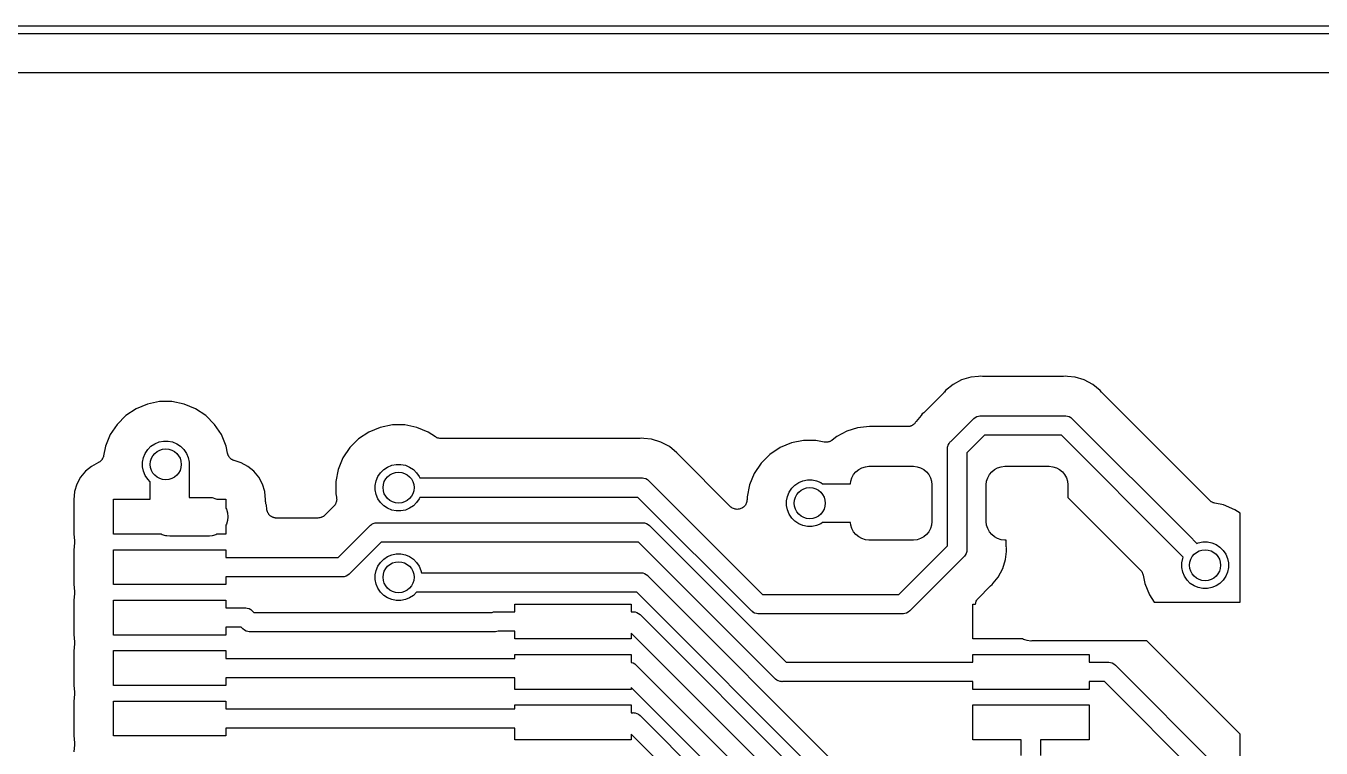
# Model space of a CAD drawing. Extents: x 3.61 to 7.55, y -5.8 to -3.38.
# Drawn here: x 5.02 to 5.677, y -3.746 to -3.38 of the extents above; entities that cross this region are included whole.
import ezdxf

# ---------------------------------------------------------------- set-up
doc = ezdxf.new("R2010")
doc.units = 0
doc.header["$MEASUREMENT"] = 0
doc.layers.add('BLACK', color=7, linetype='CONTINUOUS')

msp = doc.modelspace()

# ---------------------------------------------------------------- linework, layer by layer
at = {"layer": 'BLACK', "linetype": 'CONTINUOUS'}
for p, q in [((3.60836, -3.37992), (7.54518, -3.37992)), ((7.54331, -3.38386), (3.61024, -3.38386)), ((4.3146, -3.40354), (5.96421, -3.40354)), ((5.49002, -3.56186), (5.48623, -3.56497)), ((5.49435, -3.55954), (5.49002, -3.56186)), ((5.49905, -3.55812), (5.49435, -3.55954)), ((5.50295, -3.55773), (5.49905, -3.55812)), ((5.50296, -3.55773), (5.50295, -3.55773)), ((5.50394, -3.55764), (5.50296, -3.55773)), ((5.50492, -3.55773), (5.50394, -3.55764)), ((5.50513, -3.55773), (5.50492, -3.55773)), ((5.50534, -3.55776), (5.50513, -3.55773)), ((5.50541, -3.55776), (5.50534, -3.55776)), ((5.54559, -3.55776), (5.50541, -3.55776)), ((5.5458, -3.55774), (5.54559, -3.55776)), ((5.54601, -3.55774), (5.5458, -3.55774)), ((5.54608, -3.55773), (5.54601, -3.55774)), ((5.54705, -3.55764), (5.54608, -3.55773)), ((5.54803, -3.55773), (5.54705, -3.55764)), ((5.55194, -3.55812), (5.54803, -3.55773)), ((5.54803, -3.55773), (5.54803, -3.55773)), ((5.55664, -3.55954), (5.55194, -3.55812)), ((5.56097, -3.56186), (5.55664, -3.55954)), ((5.56476, -3.56497), (5.56097, -3.56186)), ((5.48528, -3.56609), (5.47554, -3.57583)), ((5.48541, -3.56593), (5.48528, -3.56609)), ((5.48556, -3.56578), (5.48541, -3.56593)), ((5.48561, -3.56573), (5.48556, -3.56578)), ((5.48623, -3.56497), (5.48561, -3.56573)), ((5.56539, -3.56573), (5.56476, -3.56497)), ((5.56554, -3.56588), (5.56539, -3.56573)), ((5.56567, -3.56604), (5.56554, -3.56588)), ((5.56572, -3.56609), (5.56567, -3.56604)), ((5.62036, -3.62073), (5.56572, -3.56609)), ((5.07548, -3.57417), (5.07027, -3.57765)), ((5.08127, -3.57177), (5.07548, -3.57417)), ((5.08742, -3.57055), (5.08127, -3.57177)), ((5.09368, -3.57055), (5.08742, -3.57055)), ((5.09983, -3.57177), (5.09368, -3.57055)), ((5.10562, -3.57417), (5.09983, -3.57177)), ((5.11083, -3.57765), (5.10562, -3.57417)), ((5.07027, -3.57765), (5.06584, -3.58208)), ((5.11526, -3.58208), (5.11083, -3.57765)), ((5.47041, -3.58177), (5.47021, -3.58194)), ((5.47056, -3.5816), (5.47041, -3.58177)), ((5.47071, -3.58145), (5.47056, -3.5816)), ((5.47087, -3.58123), (5.47071, -3.58145)), ((5.47104, -3.58102), (5.47087, -3.58123)), ((5.47114, -3.58083), (5.47104, -3.58102)), ((5.47127, -3.58064), (5.47114, -3.58083)), ((5.4713, -3.58058), (5.47127, -3.58064)), ((5.47379, -3.57754), (5.4713, -3.58058)), ((5.4713, -3.58058), (5.4713, -3.58058)), ((5.47442, -3.57678), (5.47379, -3.57754)), ((5.47379, -3.57754), (5.47379, -3.57754)), ((5.47518, -3.57616), (5.47442, -3.57678)), ((5.47533, -3.57601), (5.47518, -3.57616)), ((5.47549, -3.57588), (5.47533, -3.57601)), ((5.47554, -3.57583), (5.47549, -3.57588)), ((5.48882, -3.59084), (5.50029, -3.57937)), ((5.50029, -3.57937), (5.50044, -3.57918)), ((5.50044, -3.57918), (5.50063, -3.57903)), ((5.50063, -3.57903), (5.50119, -3.57857)), ((5.50063, -3.57903), (5.50063, -3.57903)), ((5.50119, -3.57857), (5.50204, -3.57811)), ((5.50204, -3.57811), (5.50218, -3.57807)), ((5.50218, -3.57807), (5.50297, -3.57783)), ((5.50297, -3.57783), (5.5037, -3.57776)), ((5.5037, -3.57776), (5.50394, -3.57773)), ((5.5037, -3.57776), (5.5037, -3.57776)), ((5.50394, -3.57773), (5.50418, -3.57776)), ((5.50418, -3.57776), (5.54681, -3.57776)), ((5.54681, -3.57776), (5.54705, -3.57773)), ((5.54705, -3.57773), (5.5473, -3.57776)), ((5.5473, -3.57776), (5.5473, -3.57776)), ((5.5473, -3.57776), (5.54802, -3.57783)), ((5.54802, -3.57783), (5.54895, -3.57811)), ((5.54895, -3.57811), (5.5498, -3.57857)), ((5.5498, -3.57857), (5.55055, -3.57918)), ((5.55055, -3.57918), (5.55071, -3.57937)), ((5.55071, -3.57937), (5.60976, -3.63842)), ((5.06236, -3.58729), (5.05996, -3.59308)), ((5.06584, -3.58208), (5.06236, -3.58729)), ((5.11874, -3.58729), (5.11526, -3.58208)), ((5.12114, -3.59308), (5.11874, -3.58729)), ((5.19359, -3.58598), (5.18838, -3.58946)), ((5.19938, -3.58358), (5.19359, -3.58598)), ((5.20553, -3.58236), (5.19938, -3.58358)), ((5.21179, -3.58236), (5.20553, -3.58236)), ((5.21794, -3.58358), (5.21179, -3.58236)), ((5.22373, -3.58598), (5.21794, -3.58358)), ((5.22736, -3.58841), (5.22373, -3.58598)), ((5.43098, -3.58821), (5.42877, -3.59003)), ((5.43607, -3.58549), (5.43098, -3.58821)), ((5.4416, -3.58382), (5.43607, -3.58549)), ((5.44759, -3.58323), (5.4416, -3.58382)), ((5.46689, -3.58323), (5.44759, -3.58323)), ((5.46711, -3.5832), (5.46689, -3.58323)), ((5.46733, -3.58321), (5.46711, -3.5832)), ((5.4676, -3.58316), (5.46733, -3.58321)), ((5.46786, -3.58313), (5.4676, -3.58316)), ((5.46807, -3.58307), (5.46786, -3.58313)), ((5.46829, -3.58303), (5.46807, -3.58307)), ((5.46854, -3.58293), (5.46829, -3.58303)), ((5.4688, -3.58285), (5.46854, -3.58293)), ((5.46899, -3.58274), (5.4688, -3.58285)), ((5.4692, -3.58266), (5.46899, -3.58274)), ((5.46942, -3.58252), (5.4692, -3.58266)), ((5.46966, -3.58239), (5.46942, -3.58252)), ((5.46983, -3.58225), (5.46966, -3.58239)), ((5.47002, -3.58213), (5.46983, -3.58225)), ((5.47021, -3.58194), (5.47002, -3.58213)), ((5.50598, -3.5876), (5.49705, -3.59653)), ((5.54502, -3.5876), (5.50598, -3.5876)), ((5.6028, -3.64538), (5.54502, -3.5876)), ((5.05996, -3.59308), (5.05899, -3.598)), ((5.08008, -3.59677), (5.08138, -3.59483)), ((5.08138, -3.59483), (5.08302, -3.59319)), ((5.08302, -3.59319), (5.08496, -3.5919)), ((5.08496, -3.5919), (5.08711, -3.59101)), ((5.08711, -3.59101), (5.08939, -3.59055)), ((5.08939, -3.59055), (5.09171, -3.59055)), ((5.09171, -3.59055), (5.094, -3.59101)), ((5.094, -3.59101), (5.09615, -3.5919)), ((5.09615, -3.5919), (5.09808, -3.59319)), ((5.09808, -3.59319), (5.09973, -3.59483)), ((5.09973, -3.59483), (5.10102, -3.59677)), ((5.12185, -3.59666), (5.12114, -3.59308)), ((5.18395, -3.59389), (5.18047, -3.59911)), ((5.18838, -3.58946), (5.18395, -3.59389)), ((5.22777, -3.58863), (5.22736, -3.58841)), ((5.22817, -3.58885), (5.22777, -3.58863)), ((5.2282, -3.58886), (5.22817, -3.58885)), ((5.22822, -3.58887), (5.2282, -3.58886)), ((5.22866, -3.589), (5.22822, -3.58887)), ((5.2291, -3.58914), (5.22866, -3.589)), ((5.22913, -3.58915), (5.2291, -3.58914)), ((5.22916, -3.58915), (5.22913, -3.58915)), ((5.22961, -3.5892), (5.22916, -3.58915)), ((5.23007, -3.58925), (5.22961, -3.5892)), ((5.23013, -3.58925), (5.23007, -3.58925)), ((5.23014, -3.58925), (5.23013, -3.58925)), ((5.23013, -3.58925), (5.23013, -3.58925)), ((5.23013, -3.58925), (5.23013, -3.58925)), ((5.33072, -3.58925), (5.23014, -3.58925)), ((5.33093, -3.58923), (5.33072, -3.58925)), ((5.33114, -3.58923), (5.33093, -3.58923)), ((5.33121, -3.58923), (5.33114, -3.58923)), ((5.33219, -3.58913), (5.33121, -3.58923)), ((5.33316, -3.58923), (5.33219, -3.58913)), ((5.33317, -3.58923), (5.33316, -3.58923)), ((5.33707, -3.58961), (5.33317, -3.58923)), ((5.34177, -3.59104), (5.33707, -3.58961)), ((5.3461, -3.59335), (5.34177, -3.59104)), ((5.34989, -3.59647), (5.3461, -3.59335)), ((5.40225, -3.59386), (5.39704, -3.59734)), ((5.40804, -3.59146), (5.40225, -3.59386)), ((5.41419, -3.59024), (5.40804, -3.59146)), ((5.42046, -3.59024), (5.41419, -3.59024)), ((5.42462, -3.59107), (5.42046, -3.59024)), ((5.42484, -3.59109), (5.42462, -3.59107)), ((5.42506, -3.59113), (5.42484, -3.59109)), ((5.42533, -3.59113), (5.42506, -3.59113)), ((5.4256, -3.59116), (5.42533, -3.59113)), ((5.42581, -3.59114), (5.4256, -3.59116)), ((5.42603, -3.59114), (5.42581, -3.59114)), ((5.4263, -3.59109), (5.42603, -3.59114)), ((5.42657, -3.59107), (5.4263, -3.59109)), ((5.42678, -3.591), (5.42657, -3.59107)), ((5.42699, -3.59096), (5.42678, -3.591)), ((5.42724, -3.59086), (5.42699, -3.59096)), ((5.4275, -3.59079), (5.42724, -3.59086)), ((5.4277, -3.59068), (5.4275, -3.59079)), ((5.4279, -3.5906), (5.4277, -3.59068)), ((5.42813, -3.59045), (5.4279, -3.5906)), ((5.42836, -3.59033), (5.42813, -3.59045)), ((5.42853, -3.59019), (5.42836, -3.59033)), ((5.42872, -3.59007), (5.42853, -3.59019)), ((5.42877, -3.59003), (5.42872, -3.59007)), ((5.48718, -3.59449), (5.48722, -3.59406)), ((5.4872, -3.59473), (5.48718, -3.59449)), ((5.4872, -3.64363), (5.4872, -3.59473)), ((5.48722, -3.59406), (5.48728, -3.59352)), ((5.48728, -3.59352), (5.48735, -3.59329)), ((5.48735, -3.59329), (5.48756, -3.5926)), ((5.48756, -3.5926), (5.48801, -3.59174)), ((5.48801, -3.59174), (5.48848, -3.59118)), ((5.48848, -3.59118), (5.48863, -3.59099)), ((5.48848, -3.59118), (5.48848, -3.59118)), ((5.48863, -3.59099), (5.48882, -3.59084)), ((5.05644, -3.60143), (5.05281, -3.60337)), ((5.05662, -3.60131), (5.05644, -3.60143)), ((5.05682, -3.60121), (5.05662, -3.60131)), ((5.05703, -3.60104), (5.05682, -3.60121)), ((5.05725, -3.60089), (5.05703, -3.60104)), ((5.05741, -3.60073), (5.05725, -3.60089)), ((5.05758, -3.6006), (5.05741, -3.60073)), ((5.05775, -3.60039), (5.05758, -3.6006)), ((5.05794, -3.6002), (5.05775, -3.60039)), ((5.05806, -3.60002), (5.05794, -3.6002)), ((5.0582, -3.59985), (5.05806, -3.60002)), ((5.05833, -3.59961), (5.0582, -3.59985)), ((5.05849, -3.59939), (5.05833, -3.59961)), ((5.05857, -3.59919), (5.05849, -3.59939)), ((5.05868, -3.59899), (5.05857, -3.59919)), ((5.05876, -3.59874), (5.05868, -3.59899)), ((5.05886, -3.59849), (5.05876, -3.59874)), ((5.0589, -3.59827), (5.05886, -3.59849)), ((5.05897, -3.59806), (5.0589, -3.59827)), ((5.05899, -3.598), (5.05897, -3.59806)), ((5.07874, -3.6012), (5.07919, -3.59892)), ((5.07874, -3.60353), (5.07874, -3.6012)), ((5.07919, -3.59892), (5.08008, -3.59677)), ((5.10102, -3.59677), (5.10191, -3.59892)), ((5.10191, -3.59892), (5.10236, -3.6012)), ((5.10236, -3.6012), (5.10236, -3.60353)), ((5.12191, -3.59687), (5.12185, -3.59666)), ((5.12196, -3.59709), (5.12191, -3.59687)), ((5.12206, -3.59733), (5.12196, -3.59709)), ((5.12213, -3.59759), (5.12206, -3.59733)), ((5.12224, -3.59779), (5.12213, -3.59759)), ((5.12232, -3.59799), (5.12224, -3.59779)), ((5.12247, -3.59822), (5.12232, -3.59799)), ((5.12259, -3.59845), (5.12247, -3.59822)), ((5.12273, -3.59862), (5.12259, -3.59845)), ((5.12285, -3.59881), (5.12273, -3.59862)), ((5.12304, -3.599), (5.12285, -3.59881)), ((5.12321, -3.59921), (5.12304, -3.599)), ((5.12338, -3.59935), (5.12321, -3.59921)), ((5.12354, -3.59951), (5.12338, -3.59935)), ((5.12376, -3.59966), (5.12354, -3.59951)), ((5.12396, -3.59983), (5.12376, -3.59966)), ((5.12416, -3.59993), (5.12396, -3.59983)), ((5.12434, -3.60006), (5.12416, -3.59993)), ((5.12459, -3.60016), (5.12434, -3.60006)), ((5.12482, -3.60029), (5.12459, -3.60016)), ((5.12503, -3.60036), (5.12482, -3.60029)), ((5.12524, -3.60044), (5.12503, -3.60036)), ((5.1253, -3.60046), (5.12524, -3.60044)), ((5.12875, -3.60151), (5.1253, -3.60046)), ((5.13223, -3.60337), (5.12875, -3.60151)), ((5.18047, -3.59911), (5.17807, -3.60489)), ((5.35052, -3.59723), (5.34989, -3.59647)), ((5.35067, -3.59738), (5.35052, -3.59723)), ((5.3508, -3.59754), (5.35067, -3.59738)), ((5.35085, -3.59759), (5.3508, -3.59754)), ((5.37698, -3.62372), (5.35085, -3.59759)), ((5.39704, -3.59734), (5.39261, -3.60177)), ((5.49705, -3.59653), (5.49705, -3.64543)), ((5.04977, -3.60587), (5.04727, -3.60891)), ((5.05281, -3.60337), (5.04977, -3.60587)), ((5.07919, -3.60581), (5.07874, -3.60353)), ((5.08008, -3.60796), (5.07919, -3.60581)), ((5.08138, -3.60989), (5.08008, -3.60796)), ((5.10236, -3.60353), (5.10234, -3.60363)), ((5.10234, -3.60363), (5.10241, -3.60433)), ((5.10241, -3.60433), (5.10236, -3.60481)), ((5.10236, -3.60481), (5.10236, -3.61909)), ((5.13527, -3.60587), (5.13223, -3.60337)), ((5.13777, -3.60891), (5.13527, -3.60587)), ((5.17807, -3.60489), (5.17685, -3.61104)), ((5.19819, -3.60858), (5.19949, -3.60664)), ((5.19949, -3.60664), (5.20113, -3.605)), ((5.20113, -3.605), (5.20307, -3.60371)), ((5.20307, -3.60371), (5.20522, -3.60282)), ((5.20522, -3.60282), (5.2075, -3.60236)), ((5.2075, -3.60236), (5.20982, -3.60236)), ((5.20982, -3.60236), (5.21211, -3.60282)), ((5.21211, -3.60282), (5.21426, -3.60371)), ((5.21426, -3.60371), (5.21619, -3.605)), ((5.21619, -3.605), (5.21784, -3.60664)), ((5.21784, -3.60664), (5.21913, -3.60858)), ((5.38913, -3.60698), (5.38673, -3.61277)), ((5.39261, -3.60177), (5.38913, -3.60698)), ((5.4387, -3.60912), (5.43957, -3.6075)), ((5.43957, -3.6075), (5.44073, -3.60609)), ((5.44073, -3.60609), (5.44215, -3.60492)), ((5.44215, -3.60492), (5.44376, -3.60406)), ((5.44376, -3.60406), (5.44552, -3.60353)), ((5.44552, -3.60353), (5.44734, -3.60335)), ((5.44734, -3.60335), (5.46998, -3.60335)), ((5.46998, -3.60335), (5.4718, -3.60353)), ((5.4718, -3.60353), (5.47356, -3.60406)), ((5.47356, -3.60406), (5.47518, -3.60492)), ((5.47518, -3.60492), (5.47659, -3.60609)), ((5.47659, -3.60609), (5.47775, -3.6075)), ((5.47775, -3.6075), (5.47862, -3.60912)), ((5.5076, -3.60912), (5.50847, -3.6075)), ((5.50847, -3.6075), (5.50963, -3.60609)), ((5.50963, -3.60609), (5.51105, -3.60492)), ((5.51105, -3.60492), (5.51266, -3.60406)), ((5.51266, -3.60406), (5.51442, -3.60353)), ((5.51442, -3.60353), (5.51624, -3.60335)), ((5.51624, -3.60335), (5.53888, -3.60335)), ((5.53888, -3.60335), (5.5407, -3.60353)), ((5.5407, -3.60353), (5.54246, -3.60406)), ((5.54246, -3.60406), (5.54407, -3.60492)), ((5.54407, -3.60492), (5.54549, -3.60609)), ((5.54549, -3.60609), (5.54665, -3.6075)), ((5.54665, -3.6075), (5.54752, -3.60912)), ((5.04541, -3.61239), (5.04427, -3.61616)), ((5.04727, -3.60891), (5.04541, -3.61239)), ((5.08268, -3.61119), (5.08138, -3.60989)), ((5.08268, -3.62008), (5.08268, -3.61119)), ((5.13963, -3.61239), (5.13777, -3.60891)), ((5.14077, -3.61616), (5.13963, -3.61239)), ((5.17685, -3.61104), (5.17685, -3.61731)), ((5.19685, -3.61301), (5.1973, -3.61073)), ((5.19685, -3.61534), (5.19685, -3.61301)), ((5.1973, -3.61073), (5.19819, -3.60858)), ((5.21913, -3.60858), (5.21941, -3.60925)), ((5.21941, -3.60925), (5.33194, -3.60925)), ((5.33194, -3.60925), (5.33219, -3.60923)), ((5.33219, -3.60923), (5.33243, -3.60925)), ((5.33243, -3.60925), (5.33243, -3.60925)), ((5.33243, -3.60925), (5.33315, -3.60932)), ((5.33315, -3.60932), (5.33408, -3.6096)), ((5.33408, -3.6096), (5.33493, -3.61006)), ((5.33493, -3.61006), (5.33568, -3.61068)), ((5.33568, -3.61068), (5.33584, -3.61086)), ((5.33584, -3.61086), (5.39328, -3.66831)), ((5.38673, -3.61277), (5.38551, -3.61891)), ((5.40686, -3.61645), (5.40815, -3.61452)), ((5.40815, -3.61452), (5.40979, -3.61287)), ((5.40979, -3.61287), (5.41173, -3.61158)), ((5.41173, -3.61158), (5.41388, -3.61069)), ((5.41388, -3.61069), (5.41616, -3.61024)), ((5.41616, -3.61024), (5.41849, -3.61024)), ((5.41849, -3.61024), (5.42077, -3.61069)), ((5.42077, -3.61069), (5.42292, -3.61158)), ((5.42292, -3.61158), (5.42385, -3.6122)), ((5.42385, -3.6122), (5.43804, -3.6122)), ((5.43804, -3.6122), (5.43817, -3.61087)), ((5.43817, -3.61087), (5.4387, -3.60912)), ((5.47862, -3.60912), (5.47915, -3.61087)), ((5.47915, -3.61087), (5.47933, -3.6127)), ((5.47933, -3.6127), (5.47933, -3.6314)), ((5.50689, -3.6127), (5.50707, -3.61087)), ((5.50689, -3.6314), (5.50689, -3.6127)), ((5.50707, -3.61087), (5.5076, -3.60912)), ((5.54752, -3.60912), (5.54805, -3.61087)), ((5.54805, -3.61087), (5.54823, -3.6127)), ((5.54823, -3.6127), (5.54823, -3.61909)), ((5.04427, -3.61616), (5.04386, -3.62032)), ((5.04386, -3.62032), (5.04386, -3.63755)), ((5.06398, -3.6378), (5.06398, -3.62008)), ((5.06398, -3.62008), (5.08268, -3.62008)), ((5.10236, -3.61909), (5.11269, -3.61909)), ((5.11269, -3.61909), (5.11413, -3.61924)), ((5.11413, -3.61924), (5.11599, -3.6198)), ((5.11599, -3.6198), (5.11651, -3.62008)), ((5.11651, -3.62008), (5.12106, -3.62008)), ((5.12106, -3.62008), (5.12106, -3.62463)), ((5.14118, -3.62032), (5.14077, -3.61616)), ((5.14118, -3.62092), (5.14118, -3.62032)), ((5.1412, -3.62113), (5.14118, -3.62092)), ((5.1412, -3.62135), (5.1412, -3.62113)), ((5.17685, -3.61731), (5.1772, -3.61907)), ((5.17719, -3.62108), (5.17705, -3.62152)), ((5.1772, -3.62103), (5.17719, -3.62106)), ((5.17719, -3.62106), (5.17719, -3.62108)), ((5.1772, -3.61907), (5.1772, -3.61909)), ((5.1772, -3.61909), (5.17721, -3.61909)), ((5.17725, -3.62057), (5.1772, -3.62103)), ((5.17721, -3.61909), (5.17721, -3.61909)), ((5.17721, -3.61909), (5.17721, -3.61914)), ((5.17721, -3.61914), (5.17725, -3.6196)), ((5.17725, -3.6196), (5.1773, -3.62006)), ((5.1773, -3.62011), (5.17725, -3.62057)), ((5.1773, -3.62006), (5.17729, -3.62008)), ((5.17729, -3.62008), (5.1773, -3.62011)), ((5.1973, -3.61762), (5.19685, -3.61534)), ((5.19819, -3.61977), (5.1973, -3.61762)), ((5.19949, -3.6217), (5.19819, -3.61977)), ((5.21913, -3.61977), (5.21784, -3.6217)), ((5.21941, -3.61909), (5.21913, -3.61977)), ((5.33015, -3.61909), (5.21941, -3.61909)), ((5.38759, -3.67654), (5.33015, -3.61909)), ((5.3854, -3.62122), (5.38526, -3.62168)), ((5.38541, -3.62121), (5.3854, -3.62122)), ((5.3854, -3.62122), (5.3854, -3.62122)), ((5.38546, -3.62072), (5.38541, -3.62121)), ((5.38551, -3.62025), (5.38546, -3.62072)), ((5.38551, -3.61891), (5.38551, -3.62018)), ((5.38551, -3.62018), (5.38551, -3.62024)), ((5.38551, -3.62024), (5.38551, -3.62024)), ((5.38551, -3.62024), (5.38551, -3.62024)), ((5.38551, -3.62024), (5.38551, -3.62025)), ((5.40551, -3.62088), (5.40597, -3.6186)), ((5.40551, -3.62321), (5.40551, -3.62088)), ((5.40597, -3.6186), (5.40686, -3.61645)), ((5.54823, -3.61909), (5.58511, -3.65598)), ((5.62071, -3.62103), (5.62036, -3.62073)), ((5.62106, -3.62132), (5.62071, -3.62103)), ((5.12106, -3.62463), (5.12134, -3.62515)), ((5.12134, -3.62515), (5.1219, -3.62701)), ((5.1219, -3.62701), (5.12209, -3.62894)), ((5.14125, -3.62162), (5.1412, -3.62135)), ((5.14128, -3.62189), (5.14125, -3.62162)), ((5.14134, -3.6221), (5.14128, -3.62189)), ((5.14138, -3.62231), (5.14134, -3.6221)), ((5.1414, -3.62237), (5.14138, -3.62231)), ((5.14162, -3.62309), (5.1414, -3.62237)), ((5.14181, -3.6251), (5.14162, -3.62309)), ((5.14186, -3.62532), (5.14181, -3.6251)), ((5.14188, -3.62554), (5.14186, -3.62532)), ((5.14195, -3.6258), (5.14188, -3.62554)), ((5.142, -3.62605), (5.14195, -3.6258)), ((5.14209, -3.62626), (5.142, -3.62605)), ((5.14215, -3.62648), (5.14209, -3.62626)), ((5.14228, -3.62671), (5.14215, -3.62648)), ((5.14238, -3.62696), (5.14228, -3.62671)), ((5.1425, -3.62714), (5.14238, -3.62696)), ((5.14261, -3.62734), (5.1425, -3.62714)), ((5.14277, -3.62755), (5.14261, -3.62734)), ((5.14292, -3.62777), (5.14277, -3.62755)), ((5.14308, -3.62793), (5.14292, -3.62777)), ((5.17583, -3.62358), (5.17127, -3.62814)), ((5.17613, -3.62322), (5.17583, -3.62358)), ((5.17642, -3.62286), (5.17613, -3.62322)), ((5.17644, -3.62284), (5.17642, -3.62286)), ((5.17645, -3.62282), (5.17644, -3.62284)), ((5.17667, -3.62242), (5.17645, -3.62282)), ((5.17689, -3.62201), (5.17667, -3.62242)), ((5.1769, -3.62199), (5.17689, -3.62201)), ((5.17691, -3.62196), (5.1769, -3.62199)), ((5.17705, -3.62152), (5.17691, -3.62196)), ((5.20113, -3.62335), (5.19949, -3.6217)), ((5.20307, -3.62464), (5.20113, -3.62335)), ((5.20522, -3.62553), (5.20307, -3.62464)), ((5.2075, -3.62598), (5.20522, -3.62553)), ((5.20982, -3.62598), (5.2075, -3.62598)), ((5.21211, -3.62553), (5.20982, -3.62598)), ((5.21426, -3.62464), (5.21211, -3.62553)), ((5.21619, -3.62335), (5.21426, -3.62464)), ((5.21784, -3.6217), (5.21619, -3.62335)), ((5.37735, -3.62403), (5.37698, -3.62372)), ((5.37772, -3.62433), (5.37735, -3.62403)), ((5.37773, -3.62434), (5.37772, -3.62433)), ((5.37772, -3.62433), (5.37772, -3.62433)), ((5.37815, -3.62457), (5.37773, -3.62434)), ((5.37857, -3.62479), (5.37815, -3.62457)), ((5.37858, -3.6248), (5.37857, -3.62479)), ((5.37859, -3.6248), (5.37858, -3.6248)), ((5.37905, -3.62494), (5.37859, -3.6248)), ((5.37951, -3.62508), (5.37905, -3.62494)), ((5.37952, -3.62508), (5.37951, -3.62508)), ((5.37952, -3.62509), (5.37952, -3.62508)), ((5.38, -3.62513), (5.37952, -3.62509)), ((5.38048, -3.62518), (5.38, -3.62513)), ((5.38049, -3.62518), (5.38048, -3.62518)), ((5.38098, -3.62514), (5.38049, -3.62518)), ((5.38049, -3.62518), (5.38049, -3.62518)), ((5.38145, -3.6251), (5.38098, -3.62514)), ((5.38146, -3.62509), (5.38145, -3.6251)), ((5.38147, -3.62509), (5.38146, -3.62509)), ((5.38193, -3.62495), (5.38147, -3.62509)), ((5.38238, -3.62482), (5.38193, -3.62495)), ((5.38239, -3.62482), (5.38238, -3.62482)), ((5.3824, -3.62481), (5.38239, -3.62482)), ((5.38283, -3.62459), (5.3824, -3.62481)), ((5.38325, -3.62437), (5.38283, -3.62459)), ((5.38326, -3.62436), (5.38325, -3.62437)), ((5.38364, -3.62406), (5.38326, -3.62436)), ((5.38326, -3.62436), (5.38326, -3.62436)), ((5.38401, -3.62376), (5.38364, -3.62406)), ((5.38402, -3.62375), (5.38401, -3.62376)), ((5.38433, -3.62337), (5.38402, -3.62374)), ((5.38402, -3.62374), (5.38402, -3.62375)), ((5.38464, -3.62301), (5.38433, -3.62337)), ((5.38465, -3.62299), (5.38464, -3.623)), ((5.38464, -3.623), (5.38464, -3.62301)), ((5.38488, -3.62257), (5.38465, -3.62299)), ((5.38511, -3.62215), (5.38488, -3.62257)), ((5.38526, -3.62168), (5.38511, -3.62214)), ((5.38511, -3.62214), (5.38511, -3.62215)), ((5.38511, -3.62215), (5.38511, -3.62215)), ((5.40597, -3.62549), (5.40551, -3.62321)), ((5.40686, -3.62764), (5.40597, -3.62549)), ((5.40815, -3.62958), (5.40686, -3.62764)), ((5.62109, -3.62134), (5.62106, -3.62132)), ((5.62111, -3.62135), (5.62109, -3.62134)), ((5.62152, -3.62157), (5.62111, -3.62135)), ((5.62192, -3.62179), (5.62152, -3.62157)), ((5.62194, -3.6218), (5.62192, -3.62179)), ((5.62197, -3.62181), (5.62194, -3.6218)), ((5.62241, -3.62195), (5.62197, -3.62181)), ((5.62285, -3.62209), (5.62241, -3.62195)), ((5.6229, -3.6221), (5.62285, -3.62209)), ((5.62292, -3.6221), (5.6229, -3.6221)), ((5.6229, -3.6221), (5.6229, -3.6221)), ((5.6229, -3.6221), (5.6229, -3.6221)), ((5.6272, -3.62295), (5.62292, -3.6221)), ((5.63299, -3.62535), (5.6272, -3.62295)), ((5.63573, -3.62719), (5.63299, -3.62535)), ((5.63573, -3.67224), (5.63573, -3.62719)), ((5.12134, -3.63272), (5.12106, -3.63324)), ((5.12106, -3.63324), (5.12106, -3.6378)), ((5.1219, -3.63087), (5.12134, -3.63272)), ((5.12209, -3.62894), (5.1219, -3.63087)), ((5.14322, -3.6281), (5.14308, -3.62793)), ((5.14342, -3.62827), (5.14322, -3.6281)), ((5.1436, -3.62846), (5.14342, -3.62827)), ((5.14379, -3.62859), (5.1436, -3.62846)), ((5.14396, -3.62873), (5.14379, -3.62859)), ((5.14419, -3.62886), (5.14396, -3.62873)), ((5.14441, -3.62901), (5.14419, -3.62886)), ((5.14462, -3.62909), (5.14441, -3.62901)), ((5.14482, -3.6292), (5.14462, -3.62909)), ((5.14507, -3.62928), (5.14482, -3.6292)), ((5.14531, -3.62938), (5.14507, -3.62928)), ((5.14553, -3.62943), (5.14531, -3.62938)), ((5.14575, -3.6295), (5.14553, -3.62943)), ((5.14601, -3.62953), (5.14575, -3.6295)), ((5.14627, -3.62958), (5.14601, -3.62953)), ((5.14649, -3.62958), (5.14627, -3.62958)), ((5.14672, -3.62961), (5.14649, -3.62958)), ((5.14679, -3.62961), (5.14672, -3.62961)), ((5.16773, -3.62961), (5.14679, -3.62961)), ((5.16819, -3.62956), (5.16773, -3.62961)), ((5.16865, -3.62952), (5.16819, -3.62956)), ((5.16868, -3.62951), (5.16865, -3.62952)), ((5.16871, -3.62951), (5.16868, -3.62951)), ((5.16915, -3.62938), (5.16871, -3.62951)), ((5.16959, -3.62925), (5.16915, -3.62938)), ((5.16961, -3.62924), (5.16959, -3.62925)), ((5.16964, -3.62923), (5.16961, -3.62924)), ((5.17005, -3.62901), (5.16964, -3.62923)), ((5.17046, -3.6288), (5.17005, -3.62901)), ((5.17048, -3.62878), (5.17046, -3.6288)), ((5.1705, -3.62877), (5.17048, -3.62878)), ((5.17086, -3.62848), (5.1705, -3.62877)), ((5.17122, -3.62819), (5.17086, -3.62848)), ((5.17126, -3.62815), (5.17122, -3.62819)), ((5.17127, -3.62814), (5.17126, -3.62815)), ((5.17126, -3.62815), (5.17126, -3.62815)), ((5.17126, -3.62815), (5.17126, -3.62815)), ((5.17809, -3.64961), (5.1941, -3.6336)), ((5.1941, -3.6336), (5.19425, -3.63341)), ((5.19425, -3.63341), (5.19444, -3.63326)), ((5.19444, -3.63325), (5.195, -3.63279)), ((5.19444, -3.63326), (5.19444, -3.63325)), ((5.195, -3.63279), (5.19514, -3.63272)), ((5.19514, -3.63272), (5.19586, -3.63234)), ((5.19586, -3.63234), (5.19679, -3.63206)), ((5.19679, -3.63206), (5.19751, -3.63198)), ((5.19751, -3.63198), (5.19775, -3.63196)), ((5.19751, -3.63198), (5.19751, -3.63198)), ((5.19775, -3.63196), (5.19799, -3.63198)), ((5.19799, -3.63198), (5.33227, -3.63198)), ((5.33227, -3.63198), (5.33251, -3.63196)), ((5.33251, -3.63196), (5.33275, -3.63198)), ((5.33275, -3.63198), (5.33275, -3.63198)), ((5.33275, -3.63198), (5.33348, -3.63206)), ((5.33348, -3.63206), (5.3344, -3.63234)), ((5.3344, -3.63234), (5.33526, -3.63279)), ((5.33526, -3.63279), (5.33601, -3.63341)), ((5.33601, -3.63341), (5.33616, -3.6336)), ((5.33616, -3.6336), (5.40532, -3.70276)), ((5.40979, -3.63122), (5.40815, -3.62958)), ((5.41173, -3.63251), (5.40979, -3.63122)), ((5.41388, -3.6334), (5.41173, -3.63251)), ((5.41616, -3.63386), (5.41388, -3.6334)), ((5.41849, -3.63386), (5.41616, -3.63386)), ((5.42077, -3.6334), (5.41849, -3.63386)), ((5.42292, -3.63251), (5.42077, -3.6334)), ((5.42385, -3.63189), (5.42292, -3.63251)), ((5.43804, -3.63189), (5.42385, -3.63189)), ((5.43817, -3.63322), (5.43804, -3.63189)), ((5.4387, -3.63498), (5.43817, -3.63322)), ((5.47915, -3.63322), (5.47862, -3.63498)), ((5.47933, -3.6314), (5.47915, -3.63322)), ((5.50707, -3.63322), (5.50689, -3.6314)), ((5.5076, -3.63498), (5.50707, -3.63322)), ((5.04386, -3.63755), (5.04422, -3.64124)), ((5.08821, -3.6378), (5.06398, -3.6378)), ((5.08873, -3.63807), (5.08821, -3.6378)), ((5.09059, -3.63864), (5.08873, -3.63807)), ((5.09105, -3.63868), (5.09059, -3.63864)), ((5.09252, -3.63883), (5.09105, -3.63868)), ((5.093, -3.63878), (5.09252, -3.63883)), ((5.11269, -3.63878), (5.093, -3.63878)), ((5.11413, -3.63864), (5.11269, -3.63878)), ((5.11599, -3.63807), (5.11413, -3.63864)), ((5.11651, -3.6378), (5.11599, -3.63807)), ((5.12106, -3.6378), (5.11651, -3.6378)), ((5.43957, -3.63659), (5.4387, -3.63498)), ((5.44073, -3.63801), (5.43957, -3.63659)), ((5.44215, -3.63917), (5.44073, -3.63801)), ((5.44376, -3.64004), (5.44215, -3.63917)), ((5.44552, -3.64057), (5.44376, -3.64004)), ((5.44734, -3.64075), (5.44552, -3.64057)), ((5.46998, -3.64075), (5.44734, -3.64075)), ((5.4718, -3.64057), (5.46998, -3.64075)), ((5.47356, -3.64004), (5.4718, -3.64057)), ((5.47518, -3.63917), (5.47356, -3.64004)), ((5.47659, -3.63801), (5.47518, -3.63917)), ((5.47775, -3.63659), (5.47659, -3.63801)), ((5.47862, -3.63498), (5.47775, -3.63659)), ((5.50847, -3.63659), (5.5076, -3.63498)), ((5.50963, -3.63801), (5.50847, -3.63659)), ((5.51105, -3.63917), (5.50963, -3.63801)), ((5.51266, -3.64004), (5.51105, -3.63917)), ((5.51442, -3.64057), (5.51266, -3.64004)), ((5.51624, -3.64075), (5.51442, -3.64057)), ((5.51705, -3.64075), (5.51624, -3.64075)), ((5.51705, -3.6442), (5.51705, -3.64075)), ((5.60976, -3.63842), (5.60976, -3.63842)), ((5.60976, -3.63842), (5.6138, -3.64247)), ((5.04422, -3.64222), (5.04386, -3.64591)), ((5.04386, -3.64591), (5.04386, -3.66314)), ((5.04422, -3.64124), (5.04422, -3.64125)), ((5.04422, -3.64125), (5.04422, -3.64125)), ((5.04422, -3.64125), (5.04422, -3.64125)), ((5.04422, -3.64125), (5.04423, -3.64131)), ((5.04423, -3.64131), (5.04422, -3.64177)), ((5.04422, -3.64177), (5.04422, -3.64222)), ((5.06398, -3.66339), (5.06398, -3.64567)), ((5.06398, -3.64567), (5.12106, -3.64567)), ((5.12106, -3.64567), (5.12106, -3.64961)), ((5.19979, -3.64183), (5.18378, -3.65784)), ((5.33047, -3.64183), (5.19979, -3.64183)), ((5.39963, -3.71099), (5.33047, -3.64183)), ((5.46253, -3.66831), (5.4872, -3.64363)), ((5.49698, -3.64663), (5.49669, -3.64756)), ((5.49705, -3.64591), (5.49698, -3.64663)), ((5.49705, -3.64543), (5.49707, -3.64567)), ((5.49707, -3.64567), (5.49705, -3.64591)), ((5.49705, -3.64591), (5.49705, -3.64591)), ((5.51669, -3.65055), (5.51707, -3.64665)), ((5.51707, -3.64441), (5.51705, -3.6442)), ((5.51706, -3.64462), (5.51707, -3.64441)), ((5.51707, -3.64469), (5.51706, -3.64462)), ((5.51717, -3.64567), (5.51707, -3.64469)), ((5.51707, -3.64665), (5.51717, -3.64567)), ((5.51707, -3.64665), (5.51707, -3.64665)), ((5.60684, -3.64942), (5.6028, -3.64538)), ((5.6028, -3.64538), (5.6028, -3.64538)), ((5.6138, -3.64247), (5.61448, -3.64219)), ((5.61448, -3.64219), (5.61676, -3.64173)), ((5.61676, -3.64173), (5.61908, -3.64173)), ((5.61908, -3.64173), (5.62137, -3.64219)), ((5.62137, -3.64219), (5.62352, -3.64308)), ((5.62352, -3.64308), (5.62545, -3.64437)), ((5.62545, -3.64437), (5.6271, -3.64601)), ((5.6271, -3.64601), (5.62839, -3.64795)), ((5.12106, -3.64961), (5.17809, -3.64961)), ((5.1973, -3.65619), (5.19819, -3.65404)), ((5.19819, -3.65404), (5.19949, -3.65211)), ((5.19949, -3.65211), (5.20113, -3.65046)), ((5.20113, -3.65046), (5.20307, -3.64917)), ((5.20307, -3.64917), (5.20522, -3.64828)), ((5.20522, -3.64828), (5.2075, -3.64783)), ((5.2075, -3.64783), (5.20982, -3.64783)), ((5.20982, -3.64783), (5.21211, -3.64828)), ((5.21211, -3.64828), (5.21426, -3.64917)), ((5.21426, -3.64917), (5.21619, -3.65046)), ((5.21619, -3.65046), (5.21784, -3.65211)), ((5.21784, -3.65211), (5.21913, -3.65404)), ((5.21913, -3.65404), (5.22002, -3.65619)), ((5.49544, -3.64932), (5.46822, -3.67654)), ((5.49562, -3.64917), (5.49544, -3.64932)), ((5.49578, -3.64898), (5.49562, -3.64917)), ((5.49624, -3.64842), (5.49578, -3.64898)), ((5.49578, -3.64898), (5.49578, -3.64898)), ((5.49626, -3.64838), (5.49624, -3.64842)), ((5.49669, -3.64756), (5.49626, -3.64838)), ((5.51526, -3.65525), (5.51669, -3.65055)), ((5.60611, -3.65238), (5.60656, -3.6501)), ((5.60611, -3.65471), (5.60611, -3.65238)), ((5.60656, -3.6501), (5.60684, -3.64942)), ((5.62839, -3.64795), (5.62928, -3.6501)), ((5.62928, -3.6501), (5.62973, -3.65238)), ((5.62973, -3.65238), (5.62973, -3.65471)), ((5.17989, -3.65945), (5.12106, -3.65945)), ((5.12106, -3.65945), (5.12106, -3.66339)), ((5.18013, -3.65947), (5.17989, -3.65945)), ((5.18037, -3.65945), (5.18013, -3.65947)), ((5.18109, -3.65938), (5.18037, -3.65945)), ((5.18037, -3.65945), (5.18037, -3.65945)), ((5.18202, -3.6591), (5.18109, -3.65938)), ((5.18288, -3.65864), (5.18202, -3.6591)), ((5.18362, -3.65802), (5.18288, -3.65864)), ((5.18378, -3.65784), (5.18362, -3.65802)), ((5.19685, -3.65847), (5.1973, -3.65619)), ((5.19685, -3.6608), (5.19685, -3.65847)), ((5.22002, -3.65619), (5.22026, -3.65739)), ((5.22026, -3.65739), (5.33136, -3.65739)), ((5.33136, -3.65739), (5.3316, -3.65736)), ((5.3316, -3.65736), (5.33184, -3.65739)), ((5.33184, -3.65739), (5.33184, -3.65739)), ((5.33184, -3.65739), (5.33256, -3.65746)), ((5.33256, -3.65746), (5.33349, -3.65774)), ((5.33349, -3.65774), (5.33435, -3.6582)), ((5.33435, -3.6582), (5.3351, -3.65881)), ((5.3351, -3.65881), (5.33525, -3.659)), ((5.33525, -3.659), (5.46, -3.78375)), ((5.51046, -3.66261), (5.51295, -3.65958)), ((5.51295, -3.65958), (5.51526, -3.65525)), ((5.58511, -3.65598), (5.58512, -3.65599)), ((5.58512, -3.65599), (5.58512, -3.65599)), ((5.58512, -3.65599), (5.58512, -3.65599)), ((5.58512, -3.65599), (5.58516, -3.65603)), ((5.58516, -3.65603), (5.58545, -3.65639)), ((5.58545, -3.65639), (5.58574, -3.65674)), ((5.58574, -3.65674), (5.58575, -3.65677)), ((5.58575, -3.65677), (5.58577, -3.65679)), ((5.58577, -3.65679), (5.58598, -3.6572)), ((5.58598, -3.6572), (5.5862, -3.6576)), ((5.5862, -3.6576), (5.58621, -3.65763)), ((5.58621, -3.65763), (5.58622, -3.65766)), ((5.58622, -3.65766), (5.58635, -3.6581)), ((5.58635, -3.6581), (5.58648, -3.65854)), ((5.58648, -3.65854), (5.58733, -3.66282)), ((5.60656, -3.65699), (5.60611, -3.65471)), ((5.60745, -3.65914), (5.60656, -3.65699)), ((5.60875, -3.66107), (5.60745, -3.65914)), ((5.62839, -3.65914), (5.6271, -3.66107)), ((5.62928, -3.65699), (5.62839, -3.65914)), ((5.62973, -3.65471), (5.62928, -3.65699)), ((5.04386, -3.66314), (5.04422, -3.66683)), ((5.04422, -3.66683), (5.04422, -3.66684)), ((5.04422, -3.66684), (5.04422, -3.66684)), ((5.04422, -3.66684), (5.04422, -3.66684)), ((5.04422, -3.66684), (5.04423, -3.6669)), ((5.04423, -3.6669), (5.04422, -3.66736)), ((5.12106, -3.66339), (5.06398, -3.66339)), ((5.1973, -3.66308), (5.19685, -3.6608)), ((5.19819, -3.66523), (5.1973, -3.66308)), ((5.19949, -3.66717), (5.19819, -3.66523)), ((5.20113, -3.66881), (5.19949, -3.66717)), ((5.21777, -3.66723), (5.21619, -3.66881)), ((5.32956, -3.66723), (5.21777, -3.66723)), ((5.45177, -3.78944), (5.32956, -3.66723)), ((5.50288, -3.67016), (5.50871, -3.66433)), ((5.50871, -3.66433), (5.50876, -3.66428)), ((5.50876, -3.66428), (5.50892, -3.66415)), ((5.50892, -3.66415), (5.50907, -3.664)), ((5.50907, -3.664), (5.50983, -3.66338)), ((5.50983, -3.66338), (5.51046, -3.66262)), ((5.51046, -3.66262), (5.51046, -3.66261)), ((5.58733, -3.66282), (5.58973, -3.66861)), ((5.61039, -3.66272), (5.60875, -3.66107)), ((5.61233, -3.66401), (5.61039, -3.66272)), ((5.61448, -3.6649), (5.61233, -3.66401)), ((5.61676, -3.66535), (5.61448, -3.6649)), ((5.61908, -3.66535), (5.61676, -3.66535)), ((5.62137, -3.6649), (5.61908, -3.66535)), ((5.62352, -3.66401), (5.62137, -3.6649)), ((5.62545, -3.66272), (5.62352, -3.66401)), ((5.6271, -3.66107), (5.62545, -3.66272)), ((5.04422, -3.66781), (5.04386, -3.67151)), ((5.04386, -3.67151), (5.04386, -3.68873)), ((5.04422, -3.66736), (5.04422, -3.66781)), ((5.06398, -3.68898), (5.06398, -3.67126)), ((5.06398, -3.67126), (5.12106, -3.67126)), ((5.12106, -3.67126), (5.12106, -3.6752)), ((5.20307, -3.67011), (5.20113, -3.66881)), ((5.20522, -3.671), (5.20307, -3.67011)), ((5.2075, -3.67145), (5.20522, -3.671)), ((5.20982, -3.67145), (5.2075, -3.67145)), ((5.21211, -3.671), (5.20982, -3.67145)), ((5.21426, -3.67011), (5.21211, -3.671)), ((5.21619, -3.66881), (5.21426, -3.67011)), ((5.26772, -3.67717), (5.26772, -3.67323)), ((5.26772, -3.67323), (5.32677, -3.67323)), ((5.32677, -3.67323), (5.32677, -3.67717)), ((5.39328, -3.66831), (5.46253, -3.66831)), ((5.5, -3.69094), (5.5, -3.67323)), ((5.5, -3.67323), (5.50146, -3.67323)), ((5.50146, -3.67319), (5.50151, -3.67271)), ((5.50146, -3.67323), (5.50146, -3.67319)), ((5.50151, -3.67269), (5.50166, -3.67223)), ((5.50151, -3.6727), (5.50151, -3.67269)), ((5.50151, -3.67271), (5.50151, -3.6727)), ((5.50166, -3.67223), (5.5018, -3.67178)), ((5.5018, -3.67176), (5.50203, -3.67134)), ((5.5018, -3.67177), (5.5018, -3.67176)), ((5.5018, -3.67178), (5.5018, -3.67177)), ((5.50203, -3.67134), (5.50226, -3.67092)), ((5.50226, -3.67091), (5.50227, -3.6709)), ((5.50226, -3.67092), (5.50226, -3.67091)), ((5.50227, -3.6709), (5.50257, -3.67053)), ((5.50257, -3.67053), (5.50288, -3.67016)), ((5.58973, -3.66861), (5.59216, -3.67224)), ((5.59216, -3.67224), (5.63573, -3.67224)), ((5.12106, -3.6752), (5.13066, -3.6752)), ((5.13066, -3.6752), (5.13091, -3.67517)), ((5.13091, -3.67517), (5.13115, -3.6752)), ((5.13115, -3.6752), (5.13115, -3.6752)), ((5.13115, -3.6752), (5.13187, -3.67527)), ((5.13187, -3.67527), (5.1328, -3.67555)), ((5.1328, -3.67555), (5.13365, -3.67601)), ((5.13365, -3.67601), (5.1344, -3.67662)), ((5.1344, -3.67662), (5.13456, -3.67681)), ((5.13456, -3.67681), (5.1352, -3.67745)), ((5.1352, -3.67745), (5.25621, -3.67745)), ((5.25621, -3.67745), (5.25691, -3.67724)), ((5.25691, -3.67724), (5.25763, -3.67717)), ((5.25763, -3.67717), (5.25787, -3.67714)), ((5.25763, -3.67717), (5.25763, -3.67717)), ((5.25787, -3.67714), (5.25812, -3.67717)), ((5.25812, -3.67717), (5.26772, -3.67717)), ((5.32677, -3.67717), (5.32751, -3.67717)), ((5.32751, -3.67717), (5.32776, -3.67714)), ((5.32776, -3.67714), (5.328, -3.67717)), ((5.328, -3.67717), (5.328, -3.67717)), ((5.328, -3.67717), (5.32872, -3.67724)), ((5.32872, -3.67724), (5.32965, -3.67752)), ((5.32965, -3.67752), (5.3305, -3.67797)), ((5.3305, -3.67797), (5.33125, -3.67859)), ((5.33125, -3.67859), (5.33141, -3.67878)), ((5.33141, -3.67878), (5.44416, -3.79153)), ((5.38774, -3.67672), (5.38759, -3.67654)), ((5.38793, -3.67688), (5.38774, -3.67672)), ((5.38839, -3.67725), (5.38793, -3.67688)), ((5.38793, -3.67688), (5.38793, -3.67688)), ((5.38849, -3.67734), (5.38839, -3.67725)), ((5.38935, -3.6778), (5.38849, -3.67734)), ((5.39028, -3.67808), (5.38935, -3.6778)), ((5.391, -3.67815), (5.39028, -3.67808)), ((5.39124, -3.67817), (5.391, -3.67815)), ((5.391, -3.67815), (5.391, -3.67815)), ((5.39148, -3.67815), (5.39124, -3.67817)), ((5.46433, -3.67815), (5.39148, -3.67815)), ((5.46457, -3.67817), (5.46433, -3.67815)), ((5.46481, -3.67815), (5.46457, -3.67817)), ((5.46553, -3.67808), (5.46481, -3.67815)), ((5.46481, -3.67815), (5.46481, -3.67815)), ((5.46646, -3.6778), (5.46553, -3.67808)), ((5.46731, -3.67734), (5.46646, -3.6778)), ((5.46806, -3.67672), (5.46731, -3.67734)), ((5.46822, -3.67654), (5.46806, -3.67672)), ((5.12887, -3.68504), (5.12106, -3.68504)), ((5.12106, -3.68504), (5.12106, -3.68898)), ((5.12951, -3.68568), (5.12887, -3.68504)), ((5.12966, -3.68587), (5.12951, -3.68568)), ((5.13041, -3.68648), (5.12966, -3.68587)), ((5.13127, -3.68694), (5.13041, -3.68648)), ((5.13219, -3.68722), (5.13127, -3.68694)), ((5.04386, -3.68873), (5.04422, -3.69242)), ((5.04422, -3.6934), (5.04386, -3.6971)), ((5.04422, -3.69242), (5.04422, -3.69243)), ((5.04422, -3.69243), (5.04422, -3.69243)), ((5.04422, -3.69243), (5.04422, -3.69243)), ((5.04422, -3.69243), (5.04423, -3.69249)), ((5.04423, -3.69249), (5.04422, -3.69295)), ((5.04422, -3.69295), (5.04422, -3.6934)), ((5.12106, -3.68898), (5.06398, -3.68898)), ((5.13292, -3.68729), (5.13219, -3.68722)), ((5.13316, -3.68732), (5.13292, -3.68729)), ((5.13292, -3.68729), (5.13292, -3.68729)), ((5.1334, -3.68729), (5.13316, -3.68732)), ((5.25735, -3.68729), (5.1334, -3.68729)), ((5.25759, -3.68732), (5.25735, -3.68729)), ((5.25783, -3.68729), (5.25759, -3.68732)), ((5.25855, -3.68722), (5.25783, -3.68729)), ((5.25783, -3.68729), (5.25783, -3.68729)), ((5.25926, -3.68701), (5.25855, -3.68722)), ((5.26772, -3.68701), (5.25926, -3.68701)), ((5.26772, -3.69094), (5.26772, -3.68701)), ((5.32677, -3.69094), (5.26772, -3.69094)), ((5.43593, -3.79722), (5.32677, -3.68806)), ((5.32677, -3.68806), (5.32677, -3.69094)), ((5.52522, -3.69094), (5.5, -3.69094)), ((5.52574, -3.69122), (5.52522, -3.69094)), ((5.52648, -3.69145), (5.52574, -3.69122)), ((5.5276, -3.69179), (5.52648, -3.69145)), ((5.52953, -3.69198), (5.5276, -3.69179)), ((5.53001, -3.69193), (5.52953, -3.69198)), ((5.58839, -3.69193), (5.53001, -3.69193)), ((5.63573, -3.73927), (5.58839, -3.69193)), ((5.04386, -3.6971), (5.04386, -3.71432)), ((5.06398, -3.71457), (5.06398, -3.69685)), ((5.06398, -3.69685), (5.12106, -3.69685)), ((5.12106, -3.69685), (5.12106, -3.70079)), ((5.26772, -3.70079), (5.26772, -3.69882)), ((5.26772, -3.69882), (5.32677, -3.69882)), ((5.32677, -3.69882), (5.32677, -3.70283)), ((5.5, -3.69882), (5.55906, -3.69882)), ((5.5, -3.70276), (5.5, -3.69882)), ((5.55906, -3.69882), (5.55906, -3.70276)), ((5.12106, -3.70079), (5.26772, -3.70079)), ((5.32677, -3.70283), (5.32768, -3.70311)), ((5.32768, -3.70311), (5.32853, -3.70357)), ((5.32853, -3.70357), (5.32928, -3.70418)), ((5.32928, -3.70418), (5.32944, -3.70437)), ((5.32944, -3.70437), (5.42832, -3.80325)), ((5.40532, -3.70276), (5.5, -3.70276)), ((5.55906, -3.70276), (5.56866, -3.70276)), ((5.56866, -3.70276), (5.5689, -3.70273)), ((5.5689, -3.70273), (5.56914, -3.70276)), ((5.56914, -3.70276), (5.56914, -3.70276)), ((5.56914, -3.70276), (5.56986, -3.70283)), ((5.56986, -3.70283), (5.57079, -3.70311)), ((5.57079, -3.70311), (5.57164, -3.70357)), ((5.57164, -3.70357), (5.57239, -3.70418)), ((5.57239, -3.70418), (5.57255, -3.70437)), ((5.57255, -3.70437), (5.62428, -3.7561)), ((5.26772, -3.71063), (5.12106, -3.71063)), ((5.12106, -3.71063), (5.12106, -3.71457)), ((5.26772, -3.71654), (5.26772, -3.71063)), ((5.39979, -3.71117), (5.39963, -3.71099)), ((5.39998, -3.71133), (5.39979, -3.71117)), ((5.40054, -3.71179), (5.39998, -3.71133)), ((5.40131, -3.7122), (5.40054, -3.71179)), ((5.40139, -3.71225), (5.40131, -3.7122)), ((5.40232, -3.71253), (5.40139, -3.71225)), ((5.40304, -3.7126), (5.40232, -3.71253)), ((5.40328, -3.71262), (5.40304, -3.7126)), ((5.40304, -3.7126), (5.40304, -3.7126)), ((5.40353, -3.7126), (5.40328, -3.71262)), ((5.5, -3.7126), (5.40353, -3.7126)), ((5.5, -3.71654), (5.5, -3.7126)), ((5.56686, -3.7126), (5.55906, -3.7126)), ((5.55906, -3.7126), (5.55906, -3.71654)), ((5.61605, -3.76179), (5.56686, -3.7126)), ((5.04386, -3.71432), (5.04422, -3.71801)), ((5.04422, -3.71899), (5.04386, -3.72269)), ((5.04422, -3.71801), (5.04422, -3.71802)), ((5.04422, -3.71802), (5.04422, -3.71802)), ((5.04422, -3.71802), (5.04422, -3.71802)), ((5.04422, -3.71802), (5.04423, -3.71808)), ((5.04423, -3.71808), (5.04422, -3.71854)), ((5.04422, -3.71854), (5.04422, -3.71899)), ((5.12106, -3.71457), (5.06398, -3.71457)), ((5.32677, -3.71654), (5.26772, -3.71654)), ((5.42009, -3.80894), (5.32677, -3.71562)), ((5.32677, -3.71562), (5.32677, -3.71654)), ((5.55906, -3.71654), (5.5, -3.71654)), ((5.04386, -3.72269), (5.04386, -3.73991)), ((5.06398, -3.74016), (5.06398, -3.72244)), ((5.06398, -3.72244), (5.12106, -3.72244)), ((5.12106, -3.72244), (5.12106, -3.72638)), ((5.12106, -3.72638), (5.26772, -3.72638)), ((5.26772, -3.72638), (5.26772, -3.72441)), ((5.26772, -3.72441), (5.32677, -3.72441)), ((5.32677, -3.72441), (5.32677, -3.72835)), ((5.5, -3.74213), (5.5, -3.72441)), ((5.5, -3.72441), (5.55906, -3.72441)), ((5.55906, -3.72441), (5.55906, -3.74213)), ((5.32677, -3.72835), (5.32751, -3.72835)), ((5.32751, -3.72835), (5.32776, -3.72832)), ((5.32776, -3.72832), (5.328, -3.72835)), ((5.328, -3.72835), (5.328, -3.72835)), ((5.328, -3.72835), (5.32872, -3.72842)), ((5.32872, -3.72842), (5.32965, -3.7287)), ((5.32965, -3.7287), (5.3305, -3.72916)), ((5.3305, -3.72916), (5.33125, -3.72977)), ((5.33125, -3.72977), (5.33141, -3.72996)), ((5.33141, -3.72996), (5.41247, -3.81103)), ((5.26772, -3.73622), (5.12106, -3.73622)), ((5.12106, -3.73622), (5.12106, -3.74016)), ((5.26772, -3.74213), (5.26772, -3.73622)), ((5.40424, -3.81671), (5.32677, -3.73924)), ((5.32677, -3.73924), (5.32677, -3.74213)), ((5.63573, -3.88927), (5.63573, -3.73927)), ((5.04386, -3.73991), (5.04422, -3.7436)), ((5.04422, -3.74458), (5.04386, -3.74828)), ((5.04422, -3.7436), (5.04422, -3.74361)), ((5.04422, -3.74361), (5.04422, -3.74361)), ((5.04422, -3.74361), (5.04422, -3.74361)), ((5.04422, -3.74361), (5.04423, -3.74367)), ((5.04423, -3.74367), (5.04422, -3.74413)), ((5.04422, -3.74413), (5.04422, -3.74458)), ((5.12106, -3.74016), (5.06398, -3.74016)), ((5.32677, -3.74213), (5.26772, -3.74213)), ((5.52461, -3.74213), (5.5, -3.74213)), ((5.52461, -3.75), (5.52461, -3.74213)), ((5.55906, -3.74213), (5.53445, -3.74213)), ((5.53445, -3.74213), (5.53445, -3.75))]:
    msp.add_line(p, q, dxfattribs=at)
at = {"layer": 'BLACK'}
for centre in [(5.09055, -3.60236), (5.20866, -3.61417), (5.41732, -3.62205), (5.61792, -3.65354), (5.20866, -3.65964)]:
    msp.add_circle(centre, 0.00787, dxfattribs=at)

doc.saveas('drawing.dxf')
